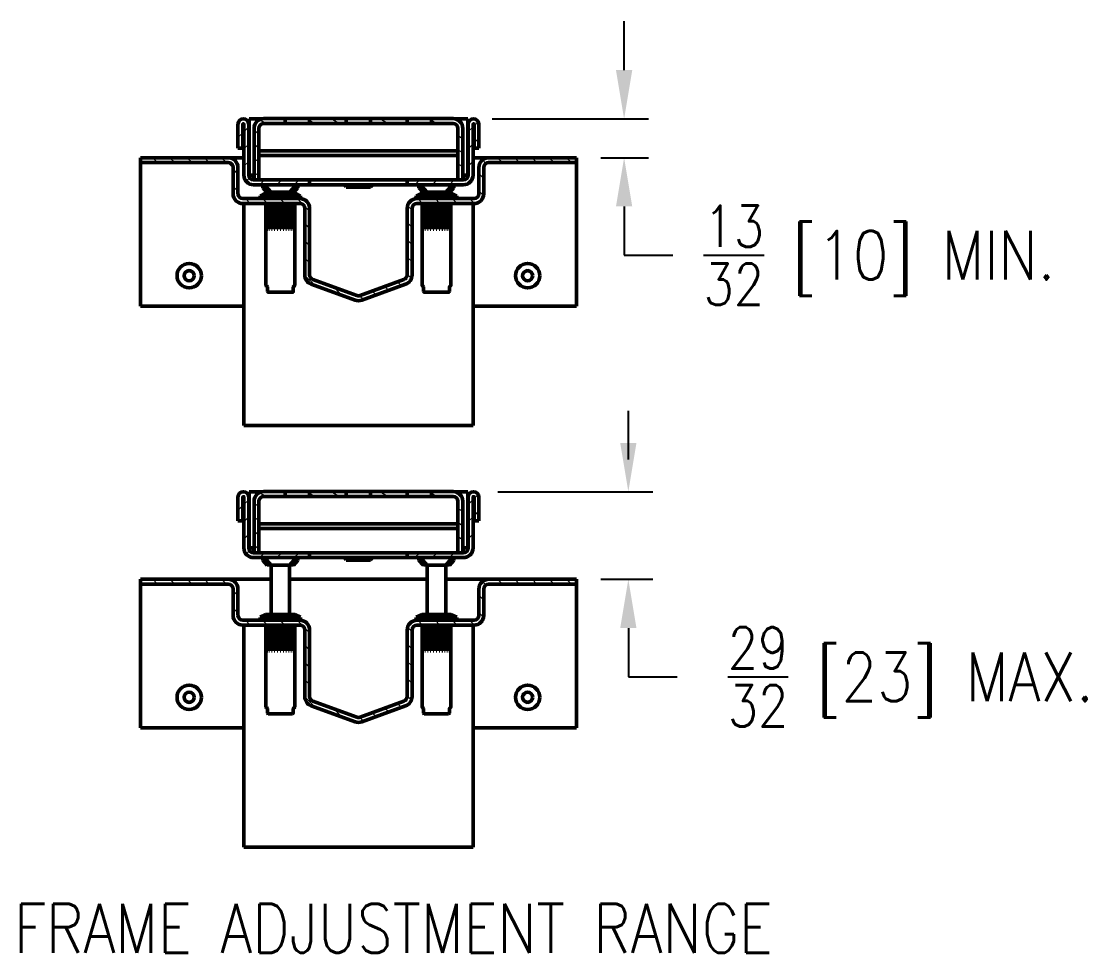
# Model space of a CAD drawing. Header units: inches. Extents: x 22.6 to 63.1, y 7.2 to 36.3.
# Drawn here: x 23.77 to 34.69, y 7.74 to 17.29 of the extents above; entities that cross this region are included whole.
import ezdxf

# ---------------------------------------------------------------- set-up
doc = ezdxf.new("R2010")
doc.units = ezdxf.units.IN
doc.header["$MEASUREMENT"] = 0
doc.layers.add('Hatch (ANSI)', color=7, linetype='Continuous', lineweight=18)
doc.layers.add('Visible (ANSI)', color=7, linetype='Continuous', lineweight=50)
doc.styles.add('Sales', font='romans.shx', dxfattribs={"width": 0.85})

msp = doc.modelspace()

# ---------------------------------------------------------------- hatches: boundary and pattern name
at = {"layer": 'Hatch (ANSI)'}
h = msp.add_hatch(dxfattribs=at)
h.set_pattern_fill('ANSI31', color=256, style=0)
h.set_pattern_definition([(45, (10.86801, 39.86003), (-0.08838835, 0.08838835), [])])
edge = h.paths.add_edge_path()
edge.add_ellipse((28.407595, 16.23088), major_axis=(0.055, 0), ratio=1, start_angle=0, end_angle=180)
edge.add_line((28.352595, 16.23088), (28.352595, 15.70963))
edge.add_ellipse((28.302595, 15.70963), major_axis=(0.05, 0), ratio=1, start_angle=270, end_angle=360, ccw=False)
edge.add_line((28.302595, 15.65963), (28.297595, 15.65963))
edge.add_line((28.297595, 15.65963), (28.247595, 15.65963))
edge.add_line((28.247595, 15.65963), (27.727595, 15.65963))
edge.add_line((27.727595, 15.65963), (27.727595, 15.60963))
edge.add_line((27.727595, 15.60963), (28.302595, 15.60963))
edge.add_ellipse((28.302595, 15.70963), major_axis=(0, -0.1), ratio=1, start_angle=0, end_angle=90)
edge.add_line((28.402595, 15.70963), (28.402595, 16.23088))
edge.add_ellipse((28.407595, 16.23088), major_axis=(-0.005, 0), ratio=1, start_angle=180, end_angle=360, ccw=False)
edge.add_line((28.412595, 16.23088), (28.412595, 15.98588))
edge.add_line((28.412595, 15.98588), (28.462595, 15.98588))
edge.add_line((28.462595, 15.98588), (28.462595, 16.23088))
edge = h.paths.add_edge_path()
edge.add_ellipse((26.047595, 16.23088), major_axis=(0.055, 0), ratio=1, start_angle=0, end_angle=180)
edge.add_line((25.992595, 16.23088), (25.992595, 15.98588))
edge.add_line((25.992595, 15.98588), (26.042595, 15.98588))
edge.add_line((26.042595, 15.98588), (26.042595, 16.23088))
edge.add_ellipse((26.047595, 16.23088), major_axis=(-0.005, 0), ratio=1, start_angle=180, end_angle=360, ccw=False)
edge.add_line((26.052595, 16.23088), (26.052595, 15.70963))
edge.add_ellipse((26.152595, 15.70963), major_axis=(-0.1, 0), ratio=1, start_angle=0, end_angle=90)
edge.add_line((26.152595, 15.60963), (26.727595, 15.60963))
edge.add_line((26.727595, 15.60963), (26.727595, 15.65963))
edge.add_line((26.727595, 15.65963), (26.207595, 15.65963))
edge.add_line((26.207595, 15.65963), (26.157595, 15.65963))
edge.add_line((26.157595, 15.65963), (26.152595, 15.65963))
edge.add_ellipse((26.152595, 15.70963), major_axis=(0, -0.05), ratio=1, start_angle=270, end_angle=360, ccw=False)
edge.add_line((26.102595, 15.70963), (26.102595, 16.23088))
h = msp.add_hatch(dxfattribs=at)
h.set_pattern_fill('ANSI31', color=256, angle=-75, style=0)
h.set_pattern_definition([(330, (10.86801, 39.86003), (0.0625, 0.1082532), [])])
h.paths.add_polyline_path([(27.102595, 16.287755), (27.102595, 16.237755), (26.727595, 16.237755), (26.727595, 16.287755)])
h.paths.add_polyline_path([(27.727595, 16.237755), (27.727595, 16.287755), (27.352595, 16.287755), (27.352595, 16.237755)])
edge = h.paths.add_edge_path()
edge.add_line((28.297595, 15.65963), (28.297595, 16.187755))
edge.add_ellipse((28.197595, 16.187755), major_axis=(0.1, 0), ratio=1, start_angle=0, end_angle=90)
edge.add_line((28.197595, 16.287755), (27.977595, 16.287755))
edge.add_line((27.977595, 16.287755), (27.977595, 16.237755))
edge.add_line((27.977595, 16.237755), (28.197595, 16.237755))
edge.add_ellipse((28.197595, 16.187755), major_axis=(0, 0.05), ratio=1, start_angle=270, end_angle=360, ccw=False)
edge.add_line((28.247595, 16.187755), (28.247595, 15.65963))
edge.add_line((28.247595, 15.65963), (28.297595, 15.65963))
edge = h.paths.add_edge_path()
edge.add_line((26.157595, 16.187755), (26.157595, 15.65963))
edge.add_line((26.157595, 15.65963), (26.207595, 15.65963))
edge.add_line((26.207595, 15.65963), (26.207595, 16.187755))
edge.add_ellipse((26.257595, 16.187755), major_axis=(-0.05, 0), ratio=1, start_angle=270, end_angle=360, ccw=False)
edge.add_line((26.257595, 16.237755), (26.477595, 16.237755))
edge.add_line((26.477595, 16.237755), (26.477595, 16.287755))
edge.add_line((26.477595, 16.287755), (26.257595, 16.287755))
edge.add_ellipse((26.257595, 16.187755), major_axis=(0, 0.1), ratio=1, start_angle=0, end_angle=90)
h = msp.add_hatch(dxfattribs=at)
h.set_pattern_fill('ANSI31', color=256, angle=-90, style=0)
h.set_pattern_definition([(315, (10.86801, 39.86003), (0.08838835, 0.08838835), [])])
edge = h.paths.add_edge_path()
edge.add_line((29.462595, 15.88738), (28.562595, 15.88738))
edge.add_ellipse((28.562595, 15.78738), major_axis=(0, 0.1), ratio=1, start_angle=0, end_angle=90)
edge.add_line((28.462595, 15.78738), (28.462595, 15.51763))
edge.add_ellipse((28.412595, 15.51763), major_axis=(0.05, 0), ratio=1, start_angle=270, end_angle=360, ccw=False)
edge.add_line((28.412595, 15.46763), (27.827595, 15.46763))
edge.add_ellipse((27.827595, 15.36763), major_axis=(0, 0.1), ratio=1, start_angle=0, end_angle=90)
edge.add_line((27.727595, 15.36763), (27.727595, 14.684626))
edge.add_ellipse((27.677595, 14.684626), major_axis=(0.05, 0), ratio=1, start_angle=290, end_angle=360, ccw=False)
edge.add_line((27.694696, 14.637641), (27.244696, 14.473854))
edge.add_ellipse((27.227595, 14.520839), major_axis=(0.017101, -0.046985), ratio=1, start_angle=320, end_angle=360, ccw=False)
edge.add_line((27.210494, 14.473854), (26.760494, 14.637641))
edge.add_ellipse((26.777595, 14.684626), major_axis=(-0.017101, -0.046985), ratio=1, start_angle=290, end_angle=360, ccw=False)
edge.add_line((26.727595, 14.684626), (26.727595, 15.36763))
edge.add_ellipse((26.627595, 15.36763), major_axis=(0.1, 0), ratio=1, start_angle=0, end_angle=90)
edge.add_line((26.627595, 15.46763), (26.042595, 15.46763))
edge.add_ellipse((26.042595, 15.51763), major_axis=(0, -0.05), ratio=1, start_angle=270, end_angle=360, ccw=False)
edge.add_line((25.992595, 15.51763), (25.992595, 15.78738))
edge.add_ellipse((25.892595, 15.78738), major_axis=(0.1, 0), ratio=1, start_angle=0, end_angle=90)
edge.add_line((25.892595, 15.88738), (24.992595, 15.88738))
edge.add_line((24.992595, 15.88738), (24.992595, 15.83738))
edge.add_line((24.992595, 15.83738), (25.892595, 15.83738))
edge.add_ellipse((25.892595, 15.78738), major_axis=(0, 0.05), ratio=1, start_angle=270, end_angle=360, ccw=False)
edge.add_line((25.942595, 15.78738), (25.942595, 15.51763))
edge.add_ellipse((26.042595, 15.51763), major_axis=(-0.1, 0), ratio=1, start_angle=0, end_angle=90)
edge.add_line((26.042595, 15.41763), (26.627595, 15.41763))
edge.add_ellipse((26.627595, 15.36763), major_axis=(0, 0.05), ratio=1, start_angle=270, end_angle=360, ccw=False)
edge.add_line((26.677595, 15.36763), (26.677595, 14.684626))
edge.add_ellipse((26.777595, 14.684626), major_axis=(-0.1, 0), ratio=1, start_angle=0, end_angle=70)
edge.add_line((26.743393, 14.590656), (27.193393, 14.42687))
edge.add_ellipse((27.227595, 14.520839), major_axis=(-0.034202, -0.093969), ratio=1, start_angle=0, end_angle=40)
edge.add_line((27.261797, 14.42687), (27.711797, 14.590656))
edge.add_ellipse((27.677595, 14.684626), major_axis=(0.034202, -0.093969), ratio=1, start_angle=0, end_angle=70)
edge.add_line((27.777595, 14.684626), (27.777595, 15.36763))
edge.add_ellipse((27.827595, 15.36763), major_axis=(-0.05, 0), ratio=1, start_angle=270, end_angle=360, ccw=False)
edge.add_line((27.827595, 15.41763), (28.412595, 15.41763))
edge.add_ellipse((28.412595, 15.51763), major_axis=(0, -0.1), ratio=1, start_angle=0, end_angle=90)
edge.add_line((28.512595, 15.51763), (28.512595, 15.78738))
edge.add_ellipse((28.562595, 15.78738), major_axis=(-0.05, 0), ratio=1, start_angle=270, end_angle=360, ccw=False)
edge.add_line((28.562595, 15.83738), (29.462595, 15.83738))
edge.add_line((29.462595, 15.83738), (29.462595, 15.88738))
h = msp.add_hatch(dxfattribs=at)
h.set_pattern_fill('ANSI31', color=256, style=0)
h.set_pattern_definition([(45, (10.86801, 36.03762), (-0.08838835, 0.08838835), [])])
edge = h.paths.add_edge_path()
edge.add_ellipse((28.407595, 12.408464), major_axis=(0.055, 0), ratio=1, start_angle=0, end_angle=180)
edge.add_line((28.352595, 12.408464), (28.352595, 11.887214))
edge.add_ellipse((28.302595, 11.887214), major_axis=(0.05, 0), ratio=1, start_angle=270, end_angle=360, ccw=False)
edge.add_line((28.302595, 11.837214), (28.297595, 11.837214))
edge.add_line((28.297595, 11.837214), (28.247595, 11.837214))
edge.add_line((28.247595, 11.837214), (27.727595, 11.837214))
edge.add_line((27.727595, 11.837214), (27.727595, 11.787214))
edge.add_line((27.727595, 11.787214), (28.302595, 11.787214))
edge.add_ellipse((28.302595, 11.887214), major_axis=(0, -0.1), ratio=1, start_angle=0, end_angle=90)
edge.add_line((28.402595, 11.887214), (28.402595, 12.408464))
edge.add_ellipse((28.407595, 12.408464), major_axis=(-0.005, 0), ratio=1, start_angle=180, end_angle=360, ccw=False)
edge.add_line((28.412595, 12.408464), (28.412595, 12.163464))
edge.add_line((28.412595, 12.163464), (28.462595, 12.163464))
edge.add_line((28.462595, 12.163464), (28.462595, 12.408464))
edge = h.paths.add_edge_path()
edge.add_ellipse((26.047595, 12.408464), major_axis=(0.055, 0), ratio=1, start_angle=0, end_angle=180)
edge.add_line((25.992595, 12.408464), (25.992595, 12.163464))
edge.add_line((25.992595, 12.163464), (26.042595, 12.163464))
edge.add_line((26.042595, 12.163464), (26.042595, 12.408464))
edge.add_ellipse((26.047595, 12.408464), major_axis=(-0.005, 0), ratio=1, start_angle=180, end_angle=360, ccw=False)
edge.add_line((26.052595, 12.408464), (26.052595, 11.887214))
edge.add_ellipse((26.152595, 11.887214), major_axis=(-0.1, 0), ratio=1, start_angle=0, end_angle=90)
edge.add_line((26.152595, 11.787214), (26.727595, 11.787214))
edge.add_line((26.727595, 11.787214), (26.727595, 11.837214))
edge.add_line((26.727595, 11.837214), (26.207595, 11.837214))
edge.add_line((26.207595, 11.837214), (26.157595, 11.837214))
edge.add_line((26.157595, 11.837214), (26.152595, 11.837214))
edge.add_ellipse((26.152595, 11.887214), major_axis=(0, -0.05), ratio=1, start_angle=270, end_angle=360, ccw=False)
edge.add_line((26.102595, 11.887214), (26.102595, 12.408464))
h = msp.add_hatch(dxfattribs=at)
h.set_pattern_fill('ANSI31', color=256, angle=-75, style=0)
h.set_pattern_definition([(330, (10.86801, 36.03762), (0.0625, 0.1082532), [])])
h.paths.add_polyline_path([(27.102595, 12.465339), (27.102595, 12.415339), (26.727595, 12.415339), (26.727595, 12.465339)])
h.paths.add_polyline_path([(27.727595, 12.415339), (27.727595, 12.465339), (27.352595, 12.465339), (27.352595, 12.415339)])
edge = h.paths.add_edge_path()
edge.add_line((28.297595, 11.837214), (28.297595, 12.365339))
edge.add_ellipse((28.197595, 12.365339), major_axis=(0.1, 0), ratio=1, start_angle=0, end_angle=90)
edge.add_line((28.197595, 12.465339), (27.977595, 12.465339))
edge.add_line((27.977595, 12.465339), (27.977595, 12.415339))
edge.add_line((27.977595, 12.415339), (28.197595, 12.415339))
edge.add_ellipse((28.197595, 12.365339), major_axis=(0, 0.05), ratio=1, start_angle=270, end_angle=360, ccw=False)
edge.add_line((28.247595, 12.365339), (28.247595, 11.837214))
edge.add_line((28.247595, 11.837214), (28.297595, 11.837214))
edge = h.paths.add_edge_path()
edge.add_line((26.157595, 12.365339), (26.157595, 11.837214))
edge.add_line((26.157595, 11.837214), (26.207595, 11.837214))
edge.add_line((26.207595, 11.837214), (26.207595, 12.365339))
edge.add_ellipse((26.257595, 12.365339), major_axis=(-0.05, 0), ratio=1, start_angle=270, end_angle=360, ccw=False)
edge.add_line((26.257595, 12.415339), (26.477595, 12.415339))
edge.add_line((26.477595, 12.415339), (26.477595, 12.465339))
edge.add_line((26.477595, 12.465339), (26.257595, 12.465339))
edge.add_ellipse((26.257595, 12.365339), major_axis=(0, 0.1), ratio=1, start_angle=0, end_angle=90)
h = msp.add_hatch(dxfattribs=at)
h.set_pattern_fill('ANSI31', color=256, angle=-90, style=0)
h.set_pattern_definition([(315, (10.86801, 35.53762), (0.08838835, 0.08838835), [])])
edge = h.paths.add_edge_path()
edge.add_line((29.462595, 11.564964), (28.562595, 11.564964))
edge.add_ellipse((28.562595, 11.464964), major_axis=(0, 0.1), ratio=1, start_angle=0, end_angle=90)
edge.add_line((28.462595, 11.464964), (28.462595, 11.195214))
edge.add_ellipse((28.412595, 11.195214), major_axis=(0.05, 0), ratio=1, start_angle=270, end_angle=360, ccw=False)
edge.add_line((28.412595, 11.145214), (27.827595, 11.145214))
edge.add_ellipse((27.827595, 11.045214), major_axis=(0, 0.1), ratio=1, start_angle=0, end_angle=90)
edge.add_line((27.727595, 11.045214), (27.727595, 10.362209))
edge.add_ellipse((27.677595, 10.362209), major_axis=(0.05, 0), ratio=1, start_angle=290, end_angle=360, ccw=False)
edge.add_line((27.694696, 10.315225), (27.244696, 10.151438))
edge.add_ellipse((27.227595, 10.198423), major_axis=(0.017101, -0.046985), ratio=1, start_angle=320, end_angle=360, ccw=False)
edge.add_line((27.210494, 10.151438), (26.760494, 10.315225))
edge.add_ellipse((26.777595, 10.362209), major_axis=(-0.017101, -0.046985), ratio=1, start_angle=290, end_angle=360, ccw=False)
edge.add_line((26.727595, 10.362209), (26.727595, 11.045214))
edge.add_ellipse((26.627595, 11.045214), major_axis=(0.1, 0), ratio=1, start_angle=0, end_angle=90)
edge.add_line((26.627595, 11.145214), (26.042595, 11.145214))
edge.add_ellipse((26.042595, 11.195214), major_axis=(0, -0.05), ratio=1, start_angle=270, end_angle=360, ccw=False)
edge.add_line((25.992595, 11.195214), (25.992595, 11.464964))
edge.add_ellipse((25.892595, 11.464964), major_axis=(0.1, 0), ratio=1, start_angle=0, end_angle=90)
edge.add_line((25.892595, 11.564964), (24.992595, 11.564964))
edge.add_line((24.992595, 11.564964), (24.992595, 11.514964))
edge.add_line((24.992595, 11.514964), (25.892595, 11.514964))
edge.add_ellipse((25.892595, 11.464964), major_axis=(0, 0.05), ratio=1, start_angle=270, end_angle=360, ccw=False)
edge.add_line((25.942595, 11.464964), (25.942595, 11.195214))
edge.add_ellipse((26.042595, 11.195214), major_axis=(-0.1, 0), ratio=1, start_angle=0, end_angle=90)
edge.add_line((26.042595, 11.095214), (26.627595, 11.095214))
edge.add_ellipse((26.627595, 11.045214), major_axis=(0, 0.05), ratio=1, start_angle=270, end_angle=360, ccw=False)
edge.add_line((26.677595, 11.045214), (26.677595, 10.362209))
edge.add_ellipse((26.777595, 10.362209), major_axis=(-0.1, 0), ratio=1, start_angle=0, end_angle=70)
edge.add_line((26.743393, 10.26824), (27.193393, 10.104453))
edge.add_ellipse((27.227595, 10.198423), major_axis=(-0.034202, -0.093969), ratio=1, start_angle=0, end_angle=40)
edge.add_line((27.261797, 10.104453), (27.711797, 10.26824))
edge.add_ellipse((27.677595, 10.362209), major_axis=(0.034202, -0.093969), ratio=1, start_angle=0, end_angle=70)
edge.add_line((27.777595, 10.362209), (27.777595, 11.045214))
edge.add_ellipse((27.827595, 11.045214), major_axis=(-0.05, 0), ratio=1, start_angle=270, end_angle=360, ccw=False)
edge.add_line((27.827595, 11.095214), (28.412595, 11.095214))
edge.add_ellipse((28.412595, 11.195214), major_axis=(0, -0.1), ratio=1, start_angle=0, end_angle=90)
edge.add_line((28.512595, 11.195214), (28.512595, 11.464964))
edge.add_ellipse((28.562595, 11.464964), major_axis=(-0.05, 0), ratio=1, start_angle=270, end_angle=360, ccw=False)
edge.add_line((28.562595, 11.514964), (29.462595, 11.514964))
edge.add_line((29.462595, 11.514964), (29.462595, 11.564964))

# ---------------------------------------------------------------- linework, layer by layer
at = {"color": 7}
for p, q in [((29.951563, 16.78588), (29.951563, 17.28588)), ((28.599395, 16.28588), (30.201563, 16.28588)), ((29.712595, 15.88738), (30.201563, 15.88738)), ((29.951563, 15.38738), (29.951563, 14.88738)), ((29.951563, 14.88738), (30.451563, 14.88738)), ((29.995072, 12.792232), (29.995072, 13.292232)), ((28.657595, 12.463464), (30.245072, 12.463464)), ((29.712595, 11.564964), (30.245072, 11.564964)), ((29.995072, 11.064964), (29.995072, 10.564964)), ((29.995072, 10.564964), (30.495072, 10.564964))]:
    msp.add_line(p, q, dxfattribs=at)
for p, q in [((26.29339, 11.705314), (26.332595, 11.705314)), ((26.522595, 11.705314), (26.5618, 11.705314)), ((27.89339, 11.705314), (27.932595, 11.705314)), ((28.122595, 11.705314), (28.1618, 11.705314))]:
    msp.add_line(p, q)
for points in [[(29.86823, 16.78588), (30.034896, 16.78588), (29.951563, 16.28588)], [(29.86823, 15.38738), (30.034896, 15.38738), (29.951563, 15.88738)], [(29.911739, 12.963464), (30.078406, 12.963464), (29.995072, 12.463464)], [(29.911739, 11.064964), (30.078406, 11.064964), (29.995072, 11.564964)]]:
    msp.add_solid(points, dxfattribs=at)
at = {"layer": 'Visible (ANSI)'}
for p, q in [((26.105795, 16.23088), (26.105795, 16.28588)), ((26.105795, 16.28588), (26.238321, 16.28588)), ((26.477595, 16.287755), (26.257595, 16.287755)), ((26.477595, 16.237755), (26.477595, 16.287755)), ((26.477595, 16.287755), (26.727595, 16.287755)), ((27.102595, 16.287755), (26.727595, 16.287755)), ((26.727595, 16.287755), (26.727595, 16.237755)), ((27.102595, 16.287755), (27.102595, 16.237755)), ((27.102595, 16.287755), (27.352595, 16.287755)), ((27.727595, 16.287755), (27.352595, 16.287755)), ((27.352595, 16.287755), (27.352595, 16.237755)), ((27.727595, 16.237755), (27.727595, 16.287755)), ((27.727595, 16.287755), (27.977595, 16.287755)), ((28.197595, 16.287755), (27.977595, 16.287755)), ((27.977595, 16.287755), (27.977595, 16.237755)), ((28.216869, 16.28588), (28.349395, 16.28588)), ((28.349395, 16.28588), (28.349395, 16.23088)), ((25.992595, 16.23088), (25.992595, 15.98588)), ((26.042595, 15.98588), (26.042595, 16.23088)), ((26.052595, 16.23088), (26.052595, 15.70963)), ((26.102595, 15.70963), (26.102595, 16.23088)), ((26.105795, 15.70963), (26.105795, 16.23088)), ((26.157595, 16.187755), (26.157595, 15.65963)), ((26.207595, 15.65963), (26.207595, 16.187755)), ((26.257595, 16.237755), (26.477595, 16.237755)), ((26.727595, 16.237755), (26.477595, 16.237755)), ((26.727595, 16.237755), (27.102595, 16.237755)), ((27.352595, 16.237755), (27.102595, 16.237755)), ((27.352595, 16.237755), (27.727595, 16.237755)), ((27.977595, 16.237755), (27.727595, 16.237755)), ((27.977595, 16.237755), (28.197595, 16.237755)), ((28.247595, 16.187755), (28.247595, 15.65963)), ((28.297595, 15.65963), (28.297595, 16.187755)), ((28.349395, 16.23088), (28.349395, 15.70963)), ((28.352595, 16.23088), (28.352595, 15.70963)), ((28.402595, 15.70963), (28.402595, 16.23088)), ((28.412595, 16.23088), (28.412595, 15.98588)), ((28.462595, 15.98588), (28.462595, 16.23088)), ((25.992595, 15.98588), (26.042595, 15.98588)), ((28.247595, 15.95743), (26.207595, 15.95743)), ((28.412595, 15.98588), (28.462595, 15.98588)), ((25.892595, 15.88738), (24.992595, 15.88738)), ((24.992595, 15.88738), (24.992595, 15.83738)), ((26.052595, 15.88738), (25.892595, 15.88738)), ((26.105795, 15.88738), (26.102595, 15.88738)), ((26.207595, 15.90963), (28.247595, 15.90963)), ((28.352595, 15.88738), (28.349395, 15.88738)), ((28.562595, 15.88738), (28.402595, 15.88738)), ((29.462595, 15.88738), (28.562595, 15.88738)), ((29.462595, 15.83738), (29.462595, 15.88738)), ((24.992595, 15.83738), (25.892595, 15.83738)), ((24.992595, 15.83738), (24.992595, 15.78738)), ((24.992595, 14.36538), (24.992595, 15.78738)), ((25.942595, 15.78738), (25.942595, 15.51763)), ((25.992595, 15.51763), (25.992595, 15.78738)), ((28.462595, 15.78738), (28.462595, 15.51763)), ((28.512595, 15.51763), (28.512595, 15.78738)), ((28.562595, 15.83738), (29.462595, 15.83738)), ((29.462595, 15.78738), (29.462595, 15.83738)), ((29.462595, 15.78738), (29.462595, 14.36538)), ((26.152595, 15.70963), (26.105795, 15.70963)), ((26.152595, 15.70963), (26.152595, 15.65963)), ((26.727595, 15.65963), (26.152595, 15.65963)), ((26.157595, 15.65963), (26.207595, 15.65963)), ((26.727595, 15.60963), (26.727595, 15.65963)), ((26.727595, 15.65963), (27.727595, 15.65963)), ((28.302595, 15.65963), (27.727595, 15.65963)), ((27.727595, 15.65963), (27.727595, 15.60963)), ((28.247595, 15.65963), (28.297595, 15.65963)), ((28.349395, 15.70963), (28.302595, 15.70963)), ((28.302595, 15.70963), (28.302595, 15.65963)), ((26.152595, 15.60963), (26.727595, 15.60963)), ((26.279595, 15.52773), (26.220095, 15.49773)), ((26.248095, 15.60963), (26.248095, 15.579836)), ((26.248095, 15.579836), (26.291559, 15.579836)), ((26.29339, 15.52773), (26.248095, 15.579836)), ((26.332595, 15.53263), (26.26566, 15.60963)), ((26.575595, 15.52773), (26.279595, 15.52773)), ((26.332595, 15.53263), (26.522595, 15.53263)), ((26.332595, 15.53263), (26.332595, 15.52773)), ((26.522595, 15.53263), (26.58953, 15.60963)), ((26.522595, 15.53263), (26.522595, 15.52773)), ((26.5618, 15.52773), (26.607095, 15.579836)), ((26.563631, 15.579836), (26.607095, 15.579836)), ((26.575595, 15.52773), (26.635095, 15.49773)), ((26.607095, 15.60963), (26.607095, 15.579836)), ((27.727595, 15.60963), (26.727595, 15.60963)), ((27.102595, 15.58463), (27.352595, 15.58463)), ((27.727595, 15.60963), (28.302595, 15.60963)), ((27.879595, 15.52773), (27.820095, 15.49773)), ((27.848095, 15.60963), (27.848095, 15.579836)), ((27.848095, 15.579836), (27.891559, 15.579836)), ((27.89339, 15.52773), (27.848095, 15.579836)), ((27.932595, 15.53263), (27.86566, 15.60963)), ((28.175595, 15.52773), (27.879595, 15.52773)), ((27.932595, 15.53263), (28.122595, 15.53263)), ((27.932595, 15.53263), (27.932595, 15.52773)), ((28.122595, 15.53263), (28.18953, 15.60963)), ((28.122595, 15.53263), (28.122595, 15.52773)), ((28.1618, 15.52773), (28.207095, 15.579836)), ((28.163631, 15.579836), (28.207095, 15.579836)), ((28.175595, 15.52773), (28.235095, 15.49773)), ((28.207095, 15.60963), (28.207095, 15.579836)), ((26.627595, 15.46763), (26.042595, 15.46763)), ((26.042595, 15.41763), (26.627595, 15.41763)), ((26.052595, 13.14038), (26.052595, 15.41763)), ((26.635095, 15.49773), (26.220095, 15.49773)), ((26.635095, 15.49763), (26.220095, 15.49763)), ((26.220095, 15.46763), (26.220095, 15.49763)), ((26.279595, 15.49763), (26.279595, 15.49773)), ((26.279595, 14.57803), (26.279595, 15.41763)), ((26.280049, 15.49763), (26.280049, 15.49773)), ((26.280049, 15.15403), (26.280049, 15.41763)), ((26.280865, 15.49773), (26.280865, 15.49763)), ((26.280865, 15.41763), (26.280865, 15.15403)), ((26.285682, 15.49763), (26.285682, 15.49773)), ((26.285682, 15.15403), (26.285682, 15.41763)), ((26.288093, 15.49773), (26.288093, 15.49763)), ((26.288093, 15.41763), (26.288093, 15.15403)), ((26.297518, 15.49763), (26.297518, 15.49773)), ((26.297518, 15.15403), (26.297518, 15.41763)), ((26.301418, 15.49773), (26.301418, 15.49763)), ((26.301418, 15.41763), (26.301418, 15.15403)), ((26.315038, 15.49763), (26.315038, 15.49773)), ((26.315038, 15.15403), (26.315038, 15.41763)), ((26.320257, 15.49773), (26.320257, 15.49763)), ((26.320257, 15.41763), (26.320257, 15.15403)), ((26.337478, 15.49763), (26.337478, 15.49773)), ((26.337478, 15.15403), (26.337478, 15.41763)), ((26.342393, 15.49773), (26.342393, 15.49763)), ((26.342393, 15.41763), (26.342393, 15.15403)), ((26.343788, 15.49773), (26.343788, 15.49763)), ((26.343788, 15.41763), (26.343788, 15.15403)), ((26.363856, 15.49763), (26.363856, 15.49773)), ((26.363856, 15.15403), (26.363856, 15.41763)), ((26.367402, 15.49773), (26.367402, 15.49763)), ((26.367402, 15.41763), (26.367402, 15.15403)), ((26.370982, 15.49773), (26.370982, 15.49763)), ((26.370982, 15.41763), (26.370982, 15.15403)), ((26.39302, 15.49763), (26.39302, 15.49773)), ((26.39302, 15.15403), (26.39302, 15.41763)), ((26.395042, 15.49773), (26.395042, 15.49763)), ((26.395042, 15.41763), (26.395042, 15.15403)), ((26.40065, 15.49773), (26.40065, 15.49763)), ((26.40065, 15.41763), (26.40065, 15.15403)), ((26.423695, 15.49763), (26.423695, 15.49773)), ((26.423695, 15.15403), (26.423695, 15.41763)), ((26.424104, 15.49773), (26.424104, 15.49763)), ((26.424104, 15.41763), (26.424104, 15.15403)), ((26.431086, 15.49773), (26.431086, 15.49763)), ((26.431086, 15.41763), (26.431086, 15.15403)), ((26.431495, 15.49773), (26.431495, 15.49763)), ((26.431495, 15.41763), (26.431495, 15.15403)), ((26.45454, 15.49763), (26.45454, 15.49773)), ((26.45454, 15.15403), (26.45454, 15.41763)), ((26.460148, 15.49773), (26.460148, 15.49763)), ((26.460148, 15.41763), (26.460148, 15.15403)), ((26.46217, 15.49773), (26.46217, 15.49763)), ((26.46217, 15.41763), (26.46217, 15.15403)), ((26.484208, 15.49763), (26.484208, 15.49773)), ((26.484208, 15.15403), (26.484208, 15.41763)), ((26.487788, 15.49773), (26.487788, 15.49763)), ((26.487788, 15.41763), (26.487788, 15.15403)), ((26.491334, 15.49773), (26.491334, 15.49763)), ((26.491334, 15.41763), (26.491334, 15.15403)), ((26.511402, 15.49763), (26.511402, 15.49773)), ((26.511402, 15.15403), (26.511402, 15.41763)), ((26.512797, 15.49773), (26.512797, 15.49763)), ((26.512797, 15.41763), (26.512797, 15.15403)), ((26.517712, 15.49773), (26.517712, 15.49763)), ((26.517712, 15.41763), (26.517712, 15.15403)), ((26.534933, 15.49763), (26.534933, 15.49773)), ((26.534933, 15.15403), (26.534933, 15.41763)), ((26.540152, 15.49773), (26.540152, 15.49763)), ((26.540152, 15.41763), (26.540152, 15.15403)), ((26.553772, 15.49763), (26.553772, 15.49773)), ((26.553772, 15.15403), (26.553772, 15.41763)), ((26.557672, 15.49773), (26.557672, 15.49763)), ((26.557672, 15.41763), (26.557672, 15.15403)), ((26.567097, 15.49763), (26.567097, 15.49773)), ((26.567097, 15.15403), (26.567097, 15.41763)), ((26.569508, 15.49773), (26.569508, 15.49763)), ((26.569508, 15.41763), (26.569508, 15.15403)), ((26.574325, 15.49763), (26.574325, 15.49773)), ((26.574325, 15.15403), (26.574325, 15.41763)), ((26.575141, 15.49773), (26.575141, 15.49763)), ((26.575141, 15.41763), (26.575141, 15.15403)), ((26.575595, 15.49763), (26.575595, 15.49773)), ((26.575595, 14.57803), (26.575595, 15.41763)), ((26.635095, 15.46763), (26.627595, 15.46763)), ((26.635095, 15.46763), (26.635095, 15.49763)), ((28.235095, 15.49773), (27.820095, 15.49773)), ((28.235095, 15.49763), (27.820095, 15.49763)), ((27.820095, 15.46763), (27.820095, 15.49763)), ((27.827595, 15.46763), (27.820095, 15.46763)), ((28.412595, 15.46763), (27.827595, 15.46763)), ((27.827595, 15.41763), (28.412595, 15.41763)), ((27.879595, 15.49763), (27.879595, 15.49773)), ((27.879595, 14.57803), (27.879595, 15.41763)), ((27.880049, 15.49763), (27.880049, 15.49773)), ((27.880049, 15.15403), (27.880049, 15.41763)), ((27.880865, 15.49773), (27.880865, 15.49763)), ((27.880865, 15.41763), (27.880865, 15.15403)), ((27.885682, 15.49763), (27.885682, 15.49773)), ((27.885682, 15.15403), (27.885682, 15.41763)), ((27.888093, 15.49773), (27.888093, 15.49763)), ((27.888093, 15.41763), (27.888093, 15.15403)), ((27.897518, 15.49763), (27.897518, 15.49773)), ((27.897518, 15.15403), (27.897518, 15.41763)), ((27.901418, 15.49773), (27.901418, 15.49763)), ((27.901418, 15.41763), (27.901418, 15.15403)), ((27.915038, 15.49763), (27.915038, 15.49773)), ((27.915038, 15.15403), (27.915038, 15.41763)), ((27.920257, 15.49773), (27.920257, 15.49763)), ((27.920257, 15.41763), (27.920257, 15.15403)), ((27.937478, 15.49763), (27.937478, 15.49773)), ((27.937478, 15.15403), (27.937478, 15.41763)), ((27.942393, 15.49773), (27.942393, 15.49763)), ((27.942393, 15.41763), (27.942393, 15.15403)), ((27.943788, 15.49773), (27.943788, 15.49763)), ((27.943788, 15.41763), (27.943788, 15.15403)), ((27.963856, 15.49763), (27.963856, 15.49773)), ((27.963856, 15.15403), (27.963856, 15.41763)), ((27.967402, 15.49773), (27.967402, 15.49763)), ((27.967402, 15.41763), (27.967402, 15.15403)), ((27.970982, 15.49773), (27.970982, 15.49763)), ((27.970982, 15.41763), (27.970982, 15.15403)), ((27.99302, 15.49763), (27.99302, 15.49773)), ((27.99302, 15.15403), (27.99302, 15.41763)), ((27.995042, 15.49773), (27.995042, 15.49763)), ((27.995042, 15.41763), (27.995042, 15.15403)), ((28.00065, 15.49773), (28.00065, 15.49763)), ((28.00065, 15.41763), (28.00065, 15.15403)), ((28.023695, 15.49763), (28.023695, 15.49773)), ((28.023695, 15.15403), (28.023695, 15.41763)), ((28.024104, 15.49773), (28.024104, 15.49763)), ((28.024104, 15.41763), (28.024104, 15.15403)), ((28.031086, 15.49773), (28.031086, 15.49763)), ((28.031086, 15.41763), (28.031086, 15.15403)), ((28.031495, 15.49773), (28.031495, 15.49763)), ((28.031495, 15.41763), (28.031495, 15.15403)), ((28.05454, 15.49763), (28.05454, 15.49773)), ((28.05454, 15.15403), (28.05454, 15.41763)), ((28.060148, 15.49773), (28.060148, 15.49763)), ((28.060148, 15.41763), (28.060148, 15.15403)), ((28.06217, 15.49773), (28.06217, 15.49763)), ((28.06217, 15.41763), (28.06217, 15.15403)), ((28.084208, 15.49763), (28.084208, 15.49773)), ((28.084208, 15.15403), (28.084208, 15.41763)), ((28.087788, 15.49773), (28.087788, 15.49763)), ((28.087788, 15.41763), (28.087788, 15.15403)), ((28.091334, 15.49773), (28.091334, 15.49763)), ((28.091334, 15.41763), (28.091334, 15.15403)), ((28.111402, 15.49763), (28.111402, 15.49773)), ((28.111402, 15.15403), (28.111402, 15.41763)), ((28.112797, 15.49773), (28.112797, 15.49763)), ((28.112797, 15.41763), (28.112797, 15.15403)), ((28.117712, 15.49773), (28.117712, 15.49763)), ((28.117712, 15.41763), (28.117712, 15.15403)), ((28.134933, 15.49763), (28.134933, 15.49773)), ((28.134933, 15.15403), (28.134933, 15.41763)), ((28.140152, 15.49773), (28.140152, 15.49763)), ((28.140152, 15.41763), (28.140152, 15.15403)), ((28.153772, 15.49763), (28.153772, 15.49773)), ((28.153772, 15.15403), (28.153772, 15.41763)), ((28.157672, 15.49773), (28.157672, 15.49763)), ((28.157672, 15.41763), (28.157672, 15.15403)), ((28.167097, 15.49763), (28.167097, 15.49773)), ((28.167097, 15.15403), (28.167097, 15.41763)), ((28.169508, 15.49773), (28.169508, 15.49763)), ((28.169508, 15.41763), (28.169508, 15.15403)), ((28.174325, 15.49763), (28.174325, 15.49773)), ((28.174325, 15.15403), (28.174325, 15.41763)), ((28.175141, 15.49773), (28.175141, 15.49763)), ((28.175141, 15.41763), (28.175141, 15.15403)), ((28.175595, 15.49763), (28.175595, 15.49773)), ((28.175595, 14.57803), (28.175595, 15.41763)), ((28.235095, 15.46763), (28.235095, 15.49763)), ((28.402595, 13.14038), (28.402595, 15.41763)), ((26.677595, 15.36763), (26.677595, 14.684626)), ((26.727595, 14.684626), (26.727595, 15.36763)), ((27.727595, 15.36763), (27.727595, 14.684626)), ((27.777595, 14.684626), (27.777595, 15.36763)), ((26.280049, 15.15403), (26.280865, 15.15403)), ((26.285682, 15.15403), (26.288093, 15.15403)), ((26.297518, 15.15403), (26.301418, 15.15403)), ((26.315038, 15.15403), (26.320257, 15.15403)), ((26.337478, 15.15403), (26.343788, 15.15403)), ((26.363856, 15.15403), (26.370982, 15.15403)), ((26.39302, 15.15403), (26.40065, 15.15403)), ((26.423695, 15.15403), (26.431495, 15.15403)), ((26.45454, 15.15403), (26.46217, 15.15403)), ((26.484208, 15.15403), (26.491334, 15.15403)), ((26.511402, 15.15403), (26.517712, 15.15403)), ((26.534933, 15.15403), (26.540152, 15.15403)), ((26.553772, 15.15403), (26.557672, 15.15403)), ((26.567097, 15.15403), (26.569508, 15.15403)), ((26.574325, 15.15403), (26.575141, 15.15403)), ((27.880049, 15.15403), (27.880865, 15.15403)), ((27.885682, 15.15403), (27.888093, 15.15403)), ((27.897518, 15.15403), (27.901418, 15.15403)), ((27.915038, 15.15403), (27.920257, 15.15403)), ((27.937478, 15.15403), (27.943788, 15.15403)), ((27.963856, 15.15403), (27.970982, 15.15403)), ((27.99302, 15.15403), (28.00065, 15.15403)), ((28.023695, 15.15403), (28.031495, 15.15403)), ((28.05454, 15.15403), (28.06217, 15.15403)), ((28.084208, 15.15403), (28.091334, 15.15403)), ((28.111402, 15.15403), (28.117712, 15.15403)), ((28.134933, 15.15403), (28.140152, 15.15403)), ((28.153772, 15.15403), (28.157672, 15.15403)), ((28.167097, 15.15403), (28.169508, 15.15403)), ((28.174325, 15.15403), (28.175141, 15.15403)), ((27.210494, 14.473854), (26.760494, 14.637641)), ((27.694696, 14.637641), (27.244696, 14.473854)), ((26.295195, 14.51553), (26.295195, 14.56243)), ((26.559995, 14.51553), (26.559995, 14.56243)), ((26.743393, 14.590656), (27.193393, 14.42687)), ((27.261797, 14.42687), (27.711797, 14.590656)), ((27.895195, 14.51553), (27.895195, 14.56243)), ((28.159995, 14.51553), (28.159995, 14.56243)), ((26.552195, 14.50773), (26.302995, 14.50773)), ((28.152195, 14.50773), (27.902995, 14.50773)), ((26.052595, 14.36538), (24.992595, 14.36538)), ((29.462595, 14.36538), (28.402595, 14.36538)), ((26.052595, 13.14038), (28.402595, 13.14038)), ((26.105795, 12.408464), (26.105795, 12.463464)), ((26.105795, 12.463464), (26.238321, 12.463464)), ((26.477595, 12.465339), (26.257595, 12.465339)), ((26.477595, 12.415339), (26.477595, 12.465339)), ((26.477595, 12.465339), (26.727595, 12.465339)), ((27.102595, 12.465339), (26.727595, 12.465339)), ((26.727595, 12.465339), (26.727595, 12.415339)), ((27.102595, 12.465339), (27.102595, 12.415339)), ((27.102595, 12.465339), (27.352595, 12.465339)), ((27.727595, 12.465339), (27.352595, 12.465339)), ((27.352595, 12.465339), (27.352595, 12.415339)), ((27.727595, 12.415339), (27.727595, 12.465339)), ((27.727595, 12.465339), (27.977595, 12.465339)), ((28.197595, 12.465339), (27.977595, 12.465339)), ((27.977595, 12.465339), (27.977595, 12.415339)), ((28.216869, 12.463464), (28.349395, 12.463464)), ((28.349395, 12.463464), (28.349395, 12.408464)), ((25.992595, 12.408464), (25.992595, 12.163464)), ((26.042595, 12.163464), (26.042595, 12.408464)), ((26.052595, 12.408464), (26.052595, 11.887214)), ((26.102595, 11.887214), (26.102595, 12.408464)), ((26.105795, 11.887214), (26.105795, 12.408464)), ((26.157595, 12.365339), (26.157595, 11.837214)), ((26.207595, 11.837214), (26.207595, 12.365339)), ((26.257595, 12.415339), (26.477595, 12.415339)), ((26.727595, 12.415339), (26.477595, 12.415339)), ((26.727595, 12.415339), (27.102595, 12.415339)), ((27.352595, 12.415339), (27.102595, 12.415339)), ((27.352595, 12.415339), (27.727595, 12.415339)), ((27.977595, 12.415339), (27.727595, 12.415339)), ((27.977595, 12.415339), (28.197595, 12.415339)), ((28.247595, 12.365339), (28.247595, 11.837214)), ((28.297595, 11.837214), (28.297595, 12.365339)), ((28.349395, 12.408464), (28.349395, 11.887214)), ((28.352595, 12.408464), (28.352595, 11.887214)), ((28.402595, 11.887214), (28.402595, 12.408464)), ((28.412595, 12.408464), (28.412595, 12.163464)), ((28.462595, 12.163464), (28.462595, 12.408464)), ((25.992595, 12.163464), (26.042595, 12.163464)), ((28.247595, 12.135014), (26.207595, 12.135014)), ((28.412595, 12.163464), (28.462595, 12.163464)), ((26.105795, 12.064964), (26.102595, 12.064964)), ((26.207595, 12.087214), (28.247595, 12.087214)), ((28.352595, 12.064964), (28.349395, 12.064964)), ((26.152595, 11.887214), (26.105795, 11.887214)), ((26.152595, 11.887214), (26.152595, 11.837214)), ((26.727595, 11.837214), (26.152595, 11.837214)), ((26.157595, 11.837214), (26.207595, 11.837214)), ((26.727595, 11.787214), (26.727595, 11.837214)), ((26.727595, 11.837214), (27.727595, 11.837214)), ((28.302595, 11.837214), (27.727595, 11.837214)), ((27.727595, 11.837214), (27.727595, 11.787214)), ((28.247595, 11.837214), (28.297595, 11.837214)), ((28.349395, 11.887214), (28.302595, 11.887214)), ((28.302595, 11.887214), (28.302595, 11.837214)), ((26.152595, 11.787214), (26.727595, 11.787214)), ((26.248095, 11.787214), (26.248095, 11.75742)), ((26.248095, 11.75742), (26.291559, 11.75742)), ((26.29339, 11.705314), (26.248095, 11.75742)), ((26.332595, 11.710214), (26.26566, 11.787214)), ((26.332595, 11.710214), (26.522595, 11.710214)), ((26.332595, 11.710214), (26.332595, 11.205314)), ((26.522595, 11.710214), (26.58953, 11.787214)), ((26.522595, 11.710214), (26.522595, 11.205314)), ((26.5618, 11.705314), (26.607095, 11.75742)), ((26.563631, 11.75742), (26.607095, 11.75742)), ((26.607095, 11.787214), (26.607095, 11.75742)), ((27.727595, 11.787214), (26.727595, 11.787214)), ((27.102595, 11.762214), (27.352595, 11.762214)), ((27.727595, 11.787214), (28.302595, 11.787214)), ((27.848095, 11.787214), (27.848095, 11.75742)), ((27.848095, 11.75742), (27.891559, 11.75742)), ((27.89339, 11.705314), (27.848095, 11.75742)), ((27.932595, 11.710214), (27.86566, 11.787214)), ((27.932595, 11.710214), (28.122595, 11.710214)), ((27.932595, 11.710214), (27.932595, 11.205314)), ((28.122595, 11.710214), (28.18953, 11.787214)), ((28.122595, 11.710214), (28.122595, 11.205314)), ((28.1618, 11.705314), (28.207095, 11.75742)), ((28.163631, 11.75742), (28.207095, 11.75742)), ((28.207095, 11.787214), (28.207095, 11.75742)), ((25.892595, 11.564964), (24.992595, 11.564964)), ((24.992595, 11.564964), (24.992595, 11.514964)), ((24.992595, 11.514964), (25.892595, 11.514964)), ((24.992595, 11.514964), (24.992595, 11.464964)), ((26.332595, 11.564964), (25.892595, 11.564964)), ((27.932595, 11.564964), (26.522595, 11.564964)), ((28.562595, 11.564964), (28.122595, 11.564964)), ((29.462595, 11.564964), (28.562595, 11.564964)), ((28.562595, 11.514964), (29.462595, 11.514964)), ((29.462595, 11.514964), (29.462595, 11.564964)), ((29.462595, 11.464964), (29.462595, 11.514964)), ((24.992595, 10.042964), (24.992595, 11.464964)), ((25.942595, 11.464964), (25.942595, 11.195214)), ((25.992595, 11.195214), (25.992595, 11.464964)), ((28.462595, 11.464964), (28.462595, 11.195214)), ((28.512595, 11.195214), (28.512595, 11.464964)), ((29.462595, 11.464964), (29.462595, 10.042964)), ((26.627595, 11.145214), (26.042595, 11.145214)), ((26.279595, 11.205314), (26.220095, 11.175314)), ((26.635095, 11.175314), (26.220095, 11.175314)), ((26.635095, 11.175214), (26.220095, 11.175214)), ((26.220095, 11.145214), (26.220095, 11.175214)), ((26.575595, 11.205314), (26.279595, 11.205314)), ((26.279595, 11.175214), (26.279595, 11.175314)), ((26.280049, 11.175214), (26.280049, 11.175314)), ((26.280865, 11.175314), (26.280865, 11.175214)), ((26.285682, 11.175214), (26.285682, 11.175314)), ((26.288093, 11.175314), (26.288093, 11.175214)), ((26.297518, 11.175214), (26.297518, 11.175314)), ((26.301418, 11.175314), (26.301418, 11.175214)), ((26.315038, 11.175214), (26.315038, 11.175314)), ((26.320257, 11.175314), (26.320257, 11.175214)), ((26.337478, 11.175214), (26.337478, 11.175314)), ((26.342393, 11.175314), (26.342393, 11.175214)), ((26.343788, 11.175314), (26.343788, 11.175214)), ((26.363856, 11.175214), (26.363856, 11.175314)), ((26.367402, 11.175314), (26.367402, 11.175214)), ((26.370982, 11.175314), (26.370982, 11.175214)), ((26.39302, 11.175214), (26.39302, 11.175314)), ((26.395042, 11.175314), (26.395042, 11.175214)), ((26.40065, 11.175314), (26.40065, 11.175214)), ((26.423695, 11.175214), (26.423695, 11.175314)), ((26.424104, 11.175314), (26.424104, 11.175214)), ((26.431086, 11.175314), (26.431086, 11.175214)), ((26.431495, 11.175314), (26.431495, 11.175214)), ((26.45454, 11.175214), (26.45454, 11.175314)), ((26.460148, 11.175314), (26.460148, 11.175214)), ((26.46217, 11.175314), (26.46217, 11.175214)), ((26.484208, 11.175214), (26.484208, 11.175314)), ((26.487788, 11.175314), (26.487788, 11.175214)), ((26.491334, 11.175314), (26.491334, 11.175214)), ((26.511402, 11.175214), (26.511402, 11.175314)), ((26.512797, 11.175314), (26.512797, 11.175214)), ((26.517712, 11.175314), (26.517712, 11.175214)), ((26.534933, 11.175214), (26.534933, 11.175314)), ((26.540152, 11.175314), (26.540152, 11.175214)), ((26.553772, 11.175214), (26.553772, 11.175314)), ((26.557672, 11.175314), (26.557672, 11.175214)), ((26.567097, 11.175214), (26.567097, 11.175314)), ((26.569508, 11.175314), (26.569508, 11.175214)), ((26.574325, 11.175214), (26.574325, 11.175314)), ((26.575141, 11.175314), (26.575141, 11.175214)), ((26.575595, 11.205314), (26.635095, 11.175314)), ((26.575595, 11.175214), (26.575595, 11.175314)), ((26.635095, 11.145214), (26.627595, 11.145214)), ((26.635095, 11.145214), (26.635095, 11.175214)), ((27.879595, 11.205314), (27.820095, 11.175314)), ((28.235095, 11.175314), (27.820095, 11.175314)), ((28.235095, 11.175214), (27.820095, 11.175214)), ((27.820095, 11.145214), (27.820095, 11.175214)), ((27.827595, 11.145214), (27.820095, 11.145214)), ((28.412595, 11.145214), (27.827595, 11.145214)), ((28.175595, 11.205314), (27.879595, 11.205314)), ((27.879595, 11.175214), (27.879595, 11.175314)), ((27.880049, 11.175214), (27.880049, 11.175314)), ((27.880865, 11.175314), (27.880865, 11.175214)), ((27.885682, 11.175214), (27.885682, 11.175314)), ((27.888093, 11.175314), (27.888093, 11.175214)), ((27.897518, 11.175214), (27.897518, 11.175314)), ((27.901418, 11.175314), (27.901418, 11.175214)), ((27.915038, 11.175214), (27.915038, 11.175314)), ((27.920257, 11.175314), (27.920257, 11.175214)), ((27.937478, 11.175214), (27.937478, 11.175314)), ((27.942393, 11.175314), (27.942393, 11.175214)), ((27.943788, 11.175314), (27.943788, 11.175214)), ((27.963856, 11.175214), (27.963856, 11.175314)), ((27.967402, 11.175314), (27.967402, 11.175214)), ((27.970982, 11.175314), (27.970982, 11.175214)), ((27.99302, 11.175214), (27.99302, 11.175314)), ((27.995042, 11.175314), (27.995042, 11.175214)), ((28.00065, 11.175314), (28.00065, 11.175214)), ((28.023695, 11.175214), (28.023695, 11.175314)), ((28.024104, 11.175314), (28.024104, 11.175214)), ((28.031086, 11.175314), (28.031086, 11.175214)), ((28.031495, 11.175314), (28.031495, 11.175214)), ((28.05454, 11.175214), (28.05454, 11.175314)), ((28.060148, 11.175314), (28.060148, 11.175214)), ((28.06217, 11.175314), (28.06217, 11.175214)), ((28.084208, 11.175214), (28.084208, 11.175314)), ((28.087788, 11.175314), (28.087788, 11.175214)), ((28.091334, 11.175314), (28.091334, 11.175214)), ((28.111402, 11.175214), (28.111402, 11.175314)), ((28.112797, 11.175314), (28.112797, 11.175214)), ((28.117712, 11.175314), (28.117712, 11.175214)), ((28.134933, 11.175214), (28.134933, 11.175314)), ((28.140152, 11.175314), (28.140152, 11.175214)), ((28.153772, 11.175214), (28.153772, 11.175314)), ((28.157672, 11.175314), (28.157672, 11.175214)), ((28.167097, 11.175214), (28.167097, 11.175314)), ((28.169508, 11.175314), (28.169508, 11.175214)), ((28.174325, 11.175214), (28.174325, 11.175314)), ((28.175141, 11.175314), (28.175141, 11.175214)), ((28.175595, 11.205314), (28.235095, 11.175314)), ((28.175595, 11.175214), (28.175595, 11.175314)), ((28.235095, 11.145214), (28.235095, 11.175214)), ((26.042595, 11.095214), (26.627595, 11.095214)), ((26.052595, 8.817964), (26.052595, 11.095214)), ((26.279595, 10.255614), (26.279595, 11.095214)), ((26.280049, 10.831614), (26.280049, 11.095214)), ((26.280865, 11.095214), (26.280865, 10.831614)), ((26.285682, 10.831614), (26.285682, 11.095214)), ((26.288093, 11.095214), (26.288093, 10.831614)), ((26.297518, 10.831614), (26.297518, 11.095214)), ((26.301418, 11.095214), (26.301418, 10.831614)), ((26.315038, 10.831614), (26.315038, 11.095214)), ((26.320257, 11.095214), (26.320257, 10.831614)), ((26.337478, 10.831614), (26.337478, 11.095214)), ((26.342393, 11.095214), (26.342393, 10.831614)), ((26.343788, 11.095214), (26.343788, 10.831614)), ((26.363856, 10.831614), (26.363856, 11.095214)), ((26.367402, 11.095214), (26.367402, 10.831614)), ((26.370982, 11.095214), (26.370982, 10.831614)), ((26.39302, 10.831614), (26.39302, 11.095214)), ((26.395042, 11.095214), (26.395042, 10.831614)), ((26.40065, 11.095214), (26.40065, 10.831614)), ((26.423695, 10.831614), (26.423695, 11.095214)), ((26.424104, 11.095214), (26.424104, 10.831614)), ((26.431086, 11.095214), (26.431086, 10.831614)), ((26.431495, 11.095214), (26.431495, 10.831614)), ((26.45454, 10.831614), (26.45454, 11.095214)), ((26.460148, 11.095214), (26.460148, 10.831614)), ((26.46217, 11.095214), (26.46217, 10.831614)), ((26.484208, 10.831614), (26.484208, 11.095214)), ((26.487788, 11.095214), (26.487788, 10.831614)), ((26.491334, 11.095214), (26.491334, 10.831614)), ((26.511402, 10.831614), (26.511402, 11.095214)), ((26.512797, 11.095214), (26.512797, 10.831614)), ((26.517712, 11.095214), (26.517712, 10.831614)), ((26.534933, 10.831614), (26.534933, 11.095214)), ((26.540152, 11.095214), (26.540152, 10.831614)), ((26.553772, 10.831614), (26.553772, 11.095214)), ((26.557672, 11.095214), (26.557672, 10.831614)), ((26.567097, 10.831614), (26.567097, 11.095214)), ((26.569508, 11.095214), (26.569508, 10.831614)), ((26.574325, 10.831614), (26.574325, 11.095214)), ((26.575141, 11.095214), (26.575141, 10.831614)), ((26.575595, 10.255614), (26.575595, 11.095214)), ((26.677595, 11.045214), (26.677595, 10.362209)), ((26.727595, 10.362209), (26.727595, 11.045214)), ((27.727595, 11.045214), (27.727595, 10.362209)), ((27.777595, 10.362209), (27.777595, 11.045214)), ((27.827595, 11.095214), (28.412595, 11.095214)), ((27.879595, 10.255614), (27.879595, 11.095214)), ((27.880049, 10.831614), (27.880049, 11.095214)), ((27.880865, 11.095214), (27.880865, 10.831614)), ((27.885682, 10.831614), (27.885682, 11.095214)), ((27.888093, 11.095214), (27.888093, 10.831614)), ((27.897518, 10.831614), (27.897518, 11.095214)), ((27.901418, 11.095214), (27.901418, 10.831614)), ((27.915038, 10.831614), (27.915038, 11.095214)), ((27.920257, 11.095214), (27.920257, 10.831614)), ((27.937478, 10.831614), (27.937478, 11.095214)), ((27.942393, 11.095214), (27.942393, 10.831614)), ((27.943788, 11.095214), (27.943788, 10.831614)), ((27.963856, 10.831614), (27.963856, 11.095214)), ((27.967402, 11.095214), (27.967402, 10.831614)), ((27.970982, 11.095214), (27.970982, 10.831614)), ((27.99302, 10.831614), (27.99302, 11.095214)), ((27.995042, 11.095214), (27.995042, 10.831614)), ((28.00065, 11.095214), (28.00065, 10.831614)), ((28.023695, 10.831614), (28.023695, 11.095214)), ((28.024104, 11.095214), (28.024104, 10.831614)), ((28.031086, 11.095214), (28.031086, 10.831614)), ((28.031495, 11.095214), (28.031495, 10.831614)), ((28.05454, 10.831614), (28.05454, 11.095214)), ((28.060148, 11.095214), (28.060148, 10.831614)), ((28.06217, 11.095214), (28.06217, 10.831614)), ((28.084208, 10.831614), (28.084208, 11.095214)), ((28.087788, 11.095214), (28.087788, 10.831614)), ((28.091334, 11.095214), (28.091334, 10.831614)), ((28.111402, 10.831614), (28.111402, 11.095214)), ((28.112797, 11.095214), (28.112797, 10.831614)), ((28.117712, 11.095214), (28.117712, 10.831614)), ((28.134933, 10.831614), (28.134933, 11.095214)), ((28.140152, 11.095214), (28.140152, 10.831614)), ((28.153772, 10.831614), (28.153772, 11.095214)), ((28.157672, 11.095214), (28.157672, 10.831614)), ((28.167097, 10.831614), (28.167097, 11.095214)), ((28.169508, 11.095214), (28.169508, 10.831614)), ((28.174325, 10.831614), (28.174325, 11.095214)), ((28.175141, 11.095214), (28.175141, 10.831614)), ((28.175595, 10.255614), (28.175595, 11.095214)), ((28.402595, 8.817964), (28.402595, 11.095214)), ((26.280049, 10.831614), (26.280865, 10.831614)), ((26.285682, 10.831614), (26.288093, 10.831614)), ((26.297518, 10.831614), (26.301418, 10.831614)), ((26.315038, 10.831614), (26.320257, 10.831614)), ((26.337478, 10.831614), (26.343788, 10.831614)), ((26.363856, 10.831614), (26.370982, 10.831614)), ((26.39302, 10.831614), (26.40065, 10.831614)), ((26.423695, 10.831614), (26.431495, 10.831614)), ((26.45454, 10.831614), (26.46217, 10.831614)), ((26.484208, 10.831614), (26.491334, 10.831614)), ((26.511402, 10.831614), (26.517712, 10.831614)), ((26.534933, 10.831614), (26.540152, 10.831614)), ((26.553772, 10.831614), (26.557672, 10.831614)), ((26.567097, 10.831614), (26.569508, 10.831614)), ((26.574325, 10.831614), (26.575141, 10.831614)), ((27.880049, 10.831614), (27.880865, 10.831614)), ((27.885682, 10.831614), (27.888093, 10.831614)), ((27.897518, 10.831614), (27.901418, 10.831614)), ((27.915038, 10.831614), (27.920257, 10.831614)), ((27.937478, 10.831614), (27.943788, 10.831614)), ((27.963856, 10.831614), (27.970982, 10.831614)), ((27.99302, 10.831614), (28.00065, 10.831614)), ((28.023695, 10.831614), (28.031495, 10.831614)), ((28.05454, 10.831614), (28.06217, 10.831614)), ((28.084208, 10.831614), (28.091334, 10.831614)), ((28.111402, 10.831614), (28.117712, 10.831614)), ((28.134933, 10.831614), (28.140152, 10.831614)), ((28.153772, 10.831614), (28.157672, 10.831614)), ((28.167097, 10.831614), (28.169508, 10.831614)), ((28.174325, 10.831614), (28.175141, 10.831614)), ((26.743393, 10.26824), (27.193393, 10.104453)), ((27.210494, 10.151438), (26.760494, 10.315225)), ((27.694696, 10.315225), (27.244696, 10.151438)), ((27.261797, 10.104453), (27.711797, 10.26824)), ((26.295195, 10.193114), (26.295195, 10.240014)), ((26.552195, 10.185314), (26.302995, 10.185314)), ((26.559995, 10.193114), (26.559995, 10.240014)), ((27.895195, 10.193114), (27.895195, 10.240014)), ((28.152195, 10.185314), (27.902995, 10.185314)), ((28.159995, 10.193114), (28.159995, 10.240014)), ((26.052595, 10.042964), (24.992595, 10.042964)), ((29.462595, 10.042964), (28.402595, 10.042964)), ((26.052595, 8.817964), (28.402595, 8.817964))]:
    msp.add_line(p, q, dxfattribs=at)
for centre, radius in [((25.492595, 14.67788), 0.125), ((28.962595, 14.67788), 0.125), ((25.492595, 14.67788), 0.052), ((28.962595, 14.67788), 0.052), ((25.492595, 10.355464), 0.125), ((25.492595, 10.355464), 0.052), ((28.962595, 10.355464), 0.125), ((28.962595, 10.355464), 0.052)]:
    msp.add_circle(centre, radius, dxfattribs=at)
for centre, radius, start, end in [((26.047595, 16.23088), 0.055, 360, 180), ((26.257595, 16.187755), 0.1, 90, 180), ((28.197595, 16.187755), 0.1, 360, 90), ((28.407595, 16.23088), 0.055, 360, 180), ((26.047595, 16.23088), 0.005, 360, 180), ((26.257595, 16.187755), 0.05, 90, 180), ((28.197595, 16.187755), 0.05, 360, 90), ((28.407595, 16.23088), 0.005, 360, 180), ((25.892595, 15.78738), 0.1, 360, 90), ((28.562595, 15.78738), 0.1, 90, 180), ((25.892595, 15.78738), 0.05, 360, 90), ((28.562595, 15.78738), 0.05, 90, 180), ((26.152595, 15.70963), 0.1, 180, 270), ((26.152595, 15.70963), 0.05, 180, 270), ((28.302595, 15.70963), 0.05, 270, 360), ((28.302595, 15.70963), 0.1, 270, 360), ((26.042595, 15.51763), 0.1, 180, 270), ((26.042595, 15.51763), 0.05, 180, 270), ((27.072017, 15.57843), 0.0312, 11.4619982, 90), ((27.383173, 15.57843), 0.0312, 90, 168.5380018), ((28.412595, 15.51763), 0.05, 270, 360), ((28.412595, 15.51763), 0.1, 270, 360), ((26.627595, 15.36763), 0.1, 360, 90), ((26.627595, 15.36763), 0.05, 360, 90), ((27.827595, 15.36763), 0.1, 90, 180), ((27.827595, 15.36763), 0.05, 90, 180), ((26.777595, 14.684626), 0.1, 180, 250), ((26.777595, 14.684626), 0.05, 180, 250), ((27.677595, 14.684626), 0.05, 290, 360), ((27.677595, 14.684626), 0.1, 290, 360), ((26.287395, 14.57803), 0.0078, 180, 270), ((26.287395, 14.56243), 0.0078, 0, 90), ((26.567795, 14.56243), 0.0078, 90, 180), ((26.567795, 14.57803), 0.0078, 270, 0), ((27.887395, 14.57803), 0.0078, 180, 270), ((27.887395, 14.56243), 0.0078, 0, 90), ((28.167795, 14.56243), 0.0078, 90, 180), ((28.167795, 14.57803), 0.0078, 270, 0), ((26.302995, 14.51553), 0.0078, 180, 270), ((26.552195, 14.51553), 0.0078, 270, 0), ((27.227595, 14.520839), 0.1, 250, 290), ((27.227595, 14.520839), 0.05, 250, 290), ((27.902995, 14.51553), 0.0078, 180, 270), ((28.152195, 14.51553), 0.0078, 270, 0), ((26.047595, 12.408464), 0.055, 360, 180), ((26.257595, 12.365339), 0.1, 90, 180), ((28.197595, 12.365339), 0.1, 360, 90), ((28.407595, 12.408464), 0.055, 360, 180), ((26.047595, 12.408464), 0.005, 360, 180), ((26.257595, 12.365339), 0.05, 90, 180), ((28.197595, 12.365339), 0.05, 360, 90), ((28.407595, 12.408464), 0.005, 360, 180), ((26.152595, 11.887214), 0.1, 180, 270), ((26.152595, 11.887214), 0.05, 180, 270), ((28.302595, 11.887214), 0.05, 270, 360), ((28.302595, 11.887214), 0.1, 270, 360), ((27.072017, 11.756014), 0.0312, 11.4619982, 90), ((27.383173, 11.756014), 0.0312, 90, 168.5380018), ((25.892595, 11.464964), 0.1, 360, 90), ((25.892595, 11.464964), 0.05, 360, 90), ((28.562595, 11.464964), 0.1, 90, 180), ((28.562595, 11.464964), 0.05, 90, 180), ((26.042595, 11.195214), 0.1, 180, 270), ((26.042595, 11.195214), 0.05, 180, 270), ((26.627595, 11.045214), 0.1, 360, 90), ((27.827595, 11.045214), 0.1, 90, 180), ((28.412595, 11.195214), 0.05, 270, 360), ((28.412595, 11.195214), 0.1, 270, 360), ((26.627595, 11.045214), 0.05, 360, 90), ((27.827595, 11.045214), 0.05, 90, 180), ((26.777595, 10.362209), 0.1, 180, 250), ((26.777595, 10.362209), 0.05, 180, 250), ((27.677595, 10.362209), 0.05, 290, 360), ((27.677595, 10.362209), 0.1, 290, 360), ((26.287395, 10.255614), 0.0078, 180, 270), ((26.287395, 10.240014), 0.0078, 0, 90), ((26.302995, 10.193114), 0.0078, 180, 270), ((26.552195, 10.193114), 0.0078, 270, 0), ((26.567795, 10.240014), 0.0078, 90, 180), ((26.567795, 10.255614), 0.0078, 270, 0), ((27.887395, 10.255614), 0.0078, 180, 270), ((27.887395, 10.240014), 0.0078, 0, 90), ((27.902995, 10.193114), 0.0078, 180, 270), ((28.152195, 10.193114), 0.0078, 270, 0), ((28.167795, 10.240014), 0.0078, 90, 180), ((28.167795, 10.255614), 0.0078, 270, 0), ((27.227595, 10.198423), 0.1, 250, 290), ((27.227595, 10.198423), 0.05, 250, 290)]:
    msp.add_arc(centre, radius, start, end, dxfattribs=at)

# ---------------------------------------------------------------- texts
at = {"color": 7, "char_height": 0.5, "attachment_point": 5, "style": 'Sales'}
for s, insert in [('\\A1;{\\H0.850000x;\\S13/32;} [10] MIN.', (32.569926, 14.88738)), ('\\A1;{\\H0.85x;\\S29/32;} [23] MAX.', (32.891085, 10.564964))]:
    msp.add_mtext(s, dxfattribs=dict(at, insert=insert))
at = {"insert": (23.698342, 8.236999), "char_height": 0.5, "attachment_point": 1, "style": 'Sales'}
msp.add_mtext_dynamic_manual_height_columns('FRAME ADJUSTMENT RANGE', width=9.33349446, gutter_width=1, heights=[0], dxfattribs=at)

doc.saveas('drawing.dxf')
